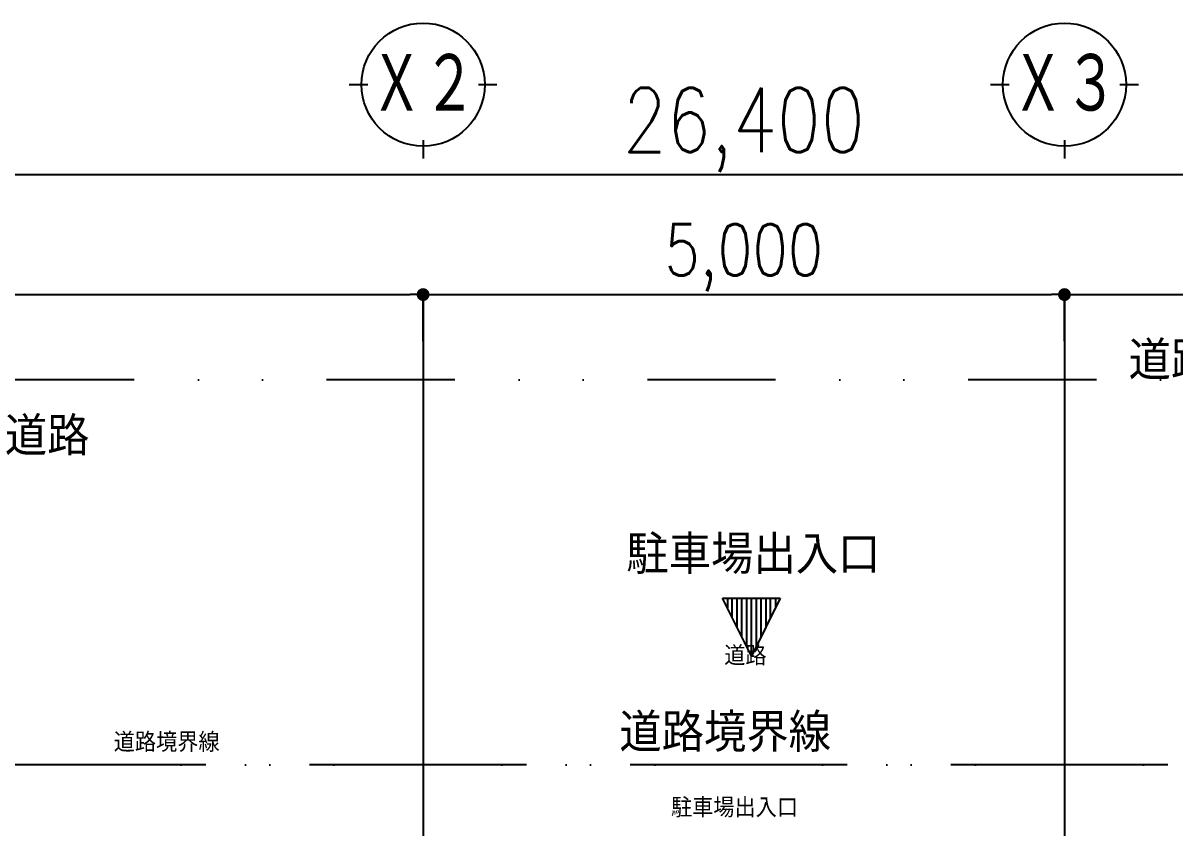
# Model space of a CAD drawing. Header units: millimetres. Extents: x 15495 to 166182, y -39946 to 18307.
# Drawn here: x 37622 to 46602, y -21171 to -14899 of the extents above; entities that cross this region are included whole.
import ezdxf
from ezdxf.enums import TextEntityAlignment as Align

# ---------------------------------------------------------------- set-up
doc = ezdxf.new("R2010")
doc.units = ezdxf.units.MM
doc.header["$LTSCALE"] = 1000
doc.linetypes.add('CENTER', pattern=[2, 1.25, -0.25, 0.25, -0.25])
doc.linetypes.add('DIVIDEX2', pattern=[2.5, 1, -0.5, 0, -0.5, 0, -0.5])
doc.layers.get('0').update_dxf_attribs({"linetype": 'CONTINUOUS'})
for name, color, linetype in [('1F-A_SITE-100', 1, 'DIVIDEX2'), ('1F-A_SITE-50', 1, 'DIVIDEX2'), ('1F-E_DIM-100', 3, 'CONTINUOUS'), ('1F-E_GRID-100', 1, 'CENTER'), ('1F-E_GRID-50', 1, 'CENTER'), ('1F-E_TEXT-100', 3, 'CONTINUOUS'), ('1F-E_TEXT-50', 3, 'CONTINUOUS')]:
    doc.layers.add(name, color=color, linetype=linetype)
doc.styles.add('DIM', font='romans.shx', dxfattribs={"width": 0.8, "bigfont": 'bigfont.shx'})
doc.styles.get("Standard").update_dxf_attribs({"font": 'txt.shx', "bigfont": 'bigfont.shx'})
doc.dimstyles.new('DIM100_4_3', dxfattribs={"dimscale": 100, "dimtxt": 4, "dimasz": 1, "dimexe": 0, "dimexo": 1, "dimgap": 0.5, "dimtad": 1, "dimdec": 1, "dimdsep": 46, "dimlunit": 6, "dimtxsty": 'DIM', "dimblk1": 'DOT', "dimblk2": 'DOT', "dimsah": 1, "dimcen": 1, "dimclrd": 256, "dimclre": 256, "dimclrt": 256, "dimadec": 0, "dimazin": 0, "dimtfac": 1, "dimtdec": 1, "dimtix": 1, "dimtmove": 2, "dimatfit": 3, "dimldrblk": 'DOT', "dimfxl": 1, "dimtvp": 0.833333, "dimtolj": 1, "dimarcsym": 0})
doc.dimstyles.new('DIM100_5_3', dxfattribs={"dimscale": 100, "dimtxt": 5, "dimasz": 1, "dimexe": 0, "dimexo": 1, "dimgap": 0.5, "dimtad": 1, "dimdec": 1, "dimdsep": 46, "dimlunit": 6, "dimtxsty": 'DIM', "dimblk1": 'DOT', "dimblk2": 'DOT', "dimsah": 1, "dimcen": 1, "dimclrd": 256, "dimclre": 256, "dimclrt": 256, "dimadec": 0, "dimazin": 0, "dimtfac": 1, "dimtdec": 1, "dimtix": 1, "dimtmove": 2, "dimatfit": 3, "dimldrblk": 'DOT', "dimfxl": 1, "dimtvp": 0.833333, "dimtolj": 1, "dimarcsym": 0})

# ---------------------------------------------------------------- blocks, each defined once
blk = doc.blocks.new('DOT')
at = {"color": 0, "linetype": 'ByBlock'}
blk.add_line((-0.5, 0), (-1, 0), dxfattribs=at)
at = {"color": 0, "linetype": 'ByBlock', "const_width": 0.5}
blk.add_lwpolyline([(-0.25, 0, 1), (0.25, 0, 1)], format="xyb", close=True, dxfattribs=at)
blk = doc.blocks.new('*D922')
at = {"layer": '1F-E_DIM-100', "lineweight": -2}
for p, q in [((30040.7, -17378.7), (30040.7, -16078.7)), ((30140.7, -16078.7), (56340.7, -16078.7)), ((56440.7, -17378.7), (56440.7, -16078.7))]:
    blk.add_line(p, q, dxfattribs=at)
at = {"layer": '1F-E_DIM-100', "lineweight": -2, "xscale": 100, "yscale": 100, "zscale": 100, "rotation": 180}
blk.add_blockref('DOT', (30040.7, -16078.7), dxfattribs=at)
at = {"layer": '1F-E_DIM-100', "lineweight": -2, "xscale": 100, "yscale": 100, "zscale": 100}
blk.add_blockref('DOT', (56440.7, -16078.7), dxfattribs=at)
at = {"layer": '1F-E_DIM-100', "insert": (43240.7, -15731.1), "char_height": 500, "attachment_point": 5, "style": 'DIM'}
blk.add_mtext('\\A1;26,400', dxfattribs=at)
blk = doc.blocks.new('_DOT')
at = {"color": 0, "linetype": 'ByBlock'}
blk.add_line((-0.5, 0), (-1, 0), dxfattribs=at)
at = {"color": 0, "linetype": 'ByBlock', "const_width": 0.5}
blk.add_lwpolyline([(-0.25, 0, 1), (0.25, 0, 1)], format="xyb", close=True, dxfattribs=at)
blk = doc.blocks.new('*D919')
at = {"layer": '1F-E_DIM-100', "lineweight": -2}
for p, q in [((40740.7, -17378.7), (40740.7, -17014.8)), ((40840.7, -17014.8), (45640.7, -17014.8)), ((45740.7, -17378.7), (45740.7, -17014.8))]:
    blk.add_line(p, q, dxfattribs=at)
at = {"layer": '1F-E_DIM-100', "lineweight": -2, "xscale": 100, "yscale": 100, "zscale": 100, "rotation": 180}
blk.add_blockref('DOT', (40740.7, -17014.8), dxfattribs=at)
at = {"layer": '1F-E_DIM-100', "lineweight": -2, "xscale": 100, "yscale": 100, "zscale": 100}
blk.add_blockref('DOT', (45740.7, -17014.8), dxfattribs=at)
at = {"layer": '1F-E_DIM-100', "insert": (43240.7, -16726.7), "char_height": 400, "attachment_point": 5, "style": 'DIM'}
blk.add_mtext('\\A1;5,000', dxfattribs=at)
blk = doc.blocks.new('*D927')
at = {"layer": '1F-E_DIM-100', "lineweight": -2}
for p, q in [((30040.7, -17378.7), (30040.7, -17014.8)), ((30140.7, -17014.8), (40640.7, -17014.8)), ((40740.7, -17378.7), (40740.7, -17014.8))]:
    blk.add_line(p, q, dxfattribs=at)
at = {"layer": '1F-E_DIM-100', "lineweight": -2, "xscale": 100, "yscale": 100, "zscale": 100, "rotation": 180}
blk.add_blockref('DOT', (30040.7, -17014.8), dxfattribs=at)
at = {"layer": '1F-E_DIM-100', "lineweight": -2, "xscale": 100, "yscale": 100, "zscale": 100}
blk.add_blockref('DOT', (40740.7, -17014.8), dxfattribs=at)
at = {"layer": '1F-E_DIM-100', "insert": (35390.7, -16726.7), "char_height": 400, "attachment_point": 5, "style": 'DIM'}
blk.add_mtext('\\A1;10,700', dxfattribs=at)
blk = doc.blocks.new('*D925')
at = {"layer": '1F-E_DIM-100', "lineweight": -2}
for p, q in [((45740.7, -17378.7), (45740.7, -17014.8)), ((45840.7, -17014.8), (56340.7, -17014.8)), ((56440.7, -17378.7), (56440.7, -17014.8))]:
    blk.add_line(p, q, dxfattribs=at)
at = {"layer": '1F-E_DIM-100', "lineweight": -2, "xscale": 100, "yscale": 100, "zscale": 100, "rotation": 180}
blk.add_blockref('DOT', (45740.7, -17014.8), dxfattribs=at)
at = {"layer": '1F-E_DIM-100', "lineweight": -2, "xscale": 100, "yscale": 100, "zscale": 100}
blk.add_blockref('DOT', (56440.7, -17014.8), dxfattribs=at)
at = {"layer": '1F-E_DIM-100', "insert": (51090.7, -16726.7), "char_height": 400, "attachment_point": 5, "style": 'DIM'}
blk.add_mtext('\\A1;10,700', dxfattribs=at)
blk = doc.blocks.new('1F-BLOCK_50')
at = {"layer": '1F-A_SITE-50'}
blk.add_line((31507, 13900), (450, 13900), dxfattribs=at)
at = {"layer": '1F-E_GRID-50'}
for p, q in [((10700, 16639.66), (10700, -2700)), ((15700, 16639.66), (15700, -2700))]:
    blk.add_line(p, q, dxfattribs=at)
at = {"layer": '1F-E_TEXT-50'}
for s, p in [('道路', (13047.29, 14674.68)), ('道路境界線', (8288.5, 14000)), ('駐車場出入口', (12632.78, 13490.58))]:
    blk.add_text(s, height=150, dxfattribs=at).set_placement(p)
blk = doc.blocks.new('1F-BLOCK_100')
at = {"layer": '1F-A_SITE-100'}
for p, q in [((33450, 16900), (-5547.85, 16900)), ((33316.3, 13900), (450, 13900))]:
    blk.add_line(p, q, dxfattribs=at)
at = {"layer": '1F-E_GRID-100', "color": 3, "linetype": 'Continuous'}
for p, q in [((10124, 19200), (10268, 19200)), ((11132, 19200), (11276, 19200)), ((15124, 19200), (15268, 19200)), ((16132, 19200), (16276, 19200)), ((10700, 18768), (10700, 18624)), ((15700, 18768), (15700, 18624))]:
    blk.add_line(p, q, dxfattribs=at)
at = {"layer": '1F-E_GRID-100'}
for p, q in [((10700, 17563.95), (10700, -2342.97)), ((15700, 17563.95), (15700, -2342.97))]:
    blk.add_line(p, q, dxfattribs=at)
at = {"layer": '1F-E_GRID-100', "color": 3, "linetype": 'Continuous'}
for centre in [(10700, 19200), (15700, 19200)]:
    blk.add_circle(centre, 480, dxfattribs=at)
at = {"layer": '1F-E_TEXT-100'}
for p, q in [((13259.26, 14747.27), (13034.26, 15197.27)), ((13034.26, 15197.27), (13484.26, 15197.27)), ((13071.76, 15197.27), (13071.76, 15122.27)), ((13109.26, 15047.27), (13109.26, 15197.27)), ((13146.76, 15197.27), (13146.76, 14972.27)), ((13184.26, 14897.27), (13184.26, 15197.27)), ((13221.76, 15197.27), (13221.76, 14822.27)), ((13484.26, 15197.27), (13259.26, 14747.27)), ((13259.26, 14747.27), (13259.26, 15197.27)), ((13296.76, 15197.27), (13296.76, 14822.27)), ((13334.26, 14897.27), (13334.26, 15197.27)), ((13371.76, 15197.27), (13371.76, 14972.27)), ((13409.26, 15047.27), (13409.26, 15197.27)), ((13446.76, 15197.27), (13446.76, 15122.27))]:
    blk.add_line(p, q, dxfattribs=at)
at = {"layer": '1F-E_GRID-100', "color": 3, "linetype": 'Continuous', "width": 0.75}
for s, p in [('Ｘ２', (10700, 19200)), ('Ｘ３', (15700, 19200))]:
    blk.add_text(s, height=500, dxfattribs=at).set_placement(p, align=Align.MIDDLE)
at = {"layer": '1F-E_TEXT-100'}
for s, p in [('道路中心線', (16199.93, 16900)), ('道路', (7439.27, 16310)), ('駐車場出入口', (12284.93, 15387.5)), ('道路境界線', (12229.93, 14000))]:
    blk.add_text(s, height=300, dxfattribs=at).set_placement(p)
at = {"layer": '1F-E_DIM-100'}
for base, p1, p2, dimstyle, picture, middle in [((26400, 18500), (0, 17100), (26400, 17100), 'DIM100_5_3', '*D922', (13200, 18847.62)), ((10700, 17563.95), (0, 17100), (10700, 17100), 'DIM100_4_3', '*D927', (5350, 17852.05)), ((15700, 17563.95), (10700, 17100), (15700, 17100), 'DIM100_4_3', '*D919', (13200, 17852.05)), ((26400, 17563.95), (15700, 17100), (26400, 17100), 'DIM100_4_3', '*D925', (21050, 17852.05))]:
    dim = blk.add_linear_dim(base=base, p1=p1, p2=p2, dimstyle=dimstyle, dxfattribs=at)
    dim.commit()
    dim.dimension.update_dxf_attribs({"geometry": picture, "text_midpoint": middle, "insert": (-30040.71, 34578.74)})

msp = doc.modelspace()

# ---------------------------------------------------------------- block references
for name in ['1F-BLOCK_100', '1F-BLOCK_50']:
    msp.add_blockref(name, (30040.7, -34578.7))

doc.saveas('drawing.dxf')
